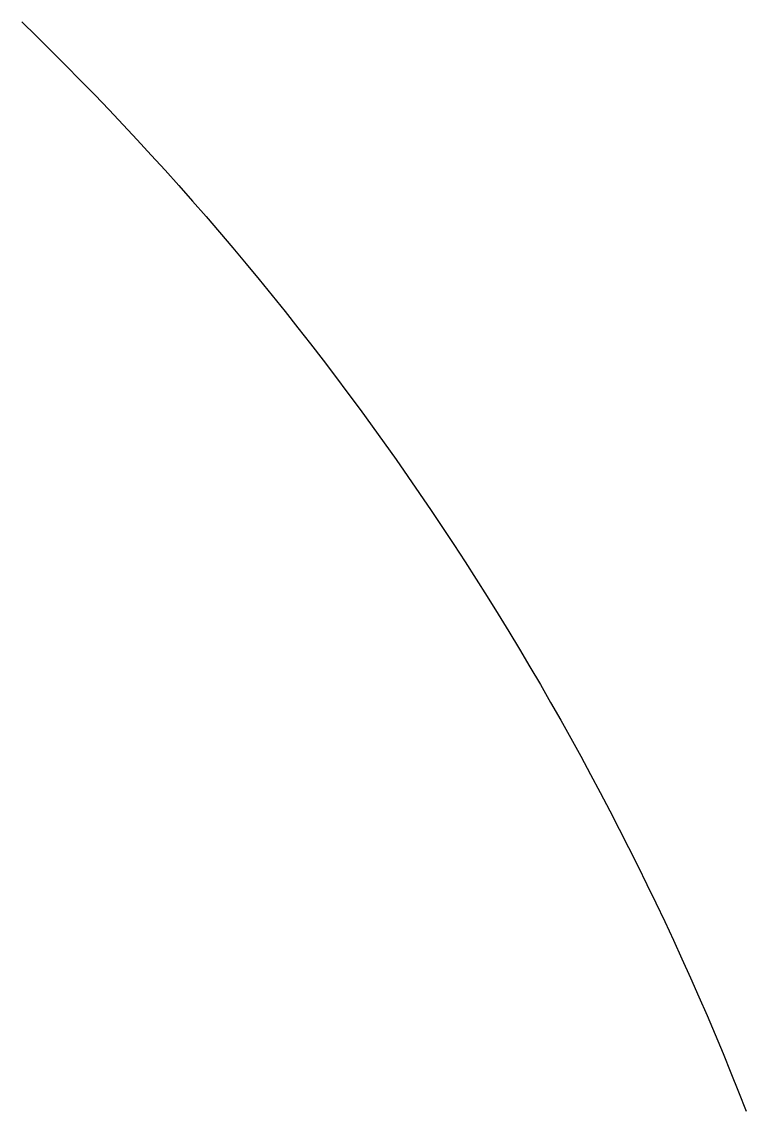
# Model space of a CAD drawing. Extents: x 180 to 278, y 250 to 398.
import ezdxf

# ---------------------------------------------------------------- set-up
doc = ezdxf.new("R2010")
doc.units = 0
doc.layers.get('0').update_dxf_attribs({"linetype": 'CONTINUOUS'})

msp = doc.modelspace()

# ---------------------------------------------------------------- linework, layer by layer
msp.add_lwpolyline([(179.63, 397.68, -0.10755), (278, 249.79)], format="xyb")

doc.saveas('drawing.dxf')
